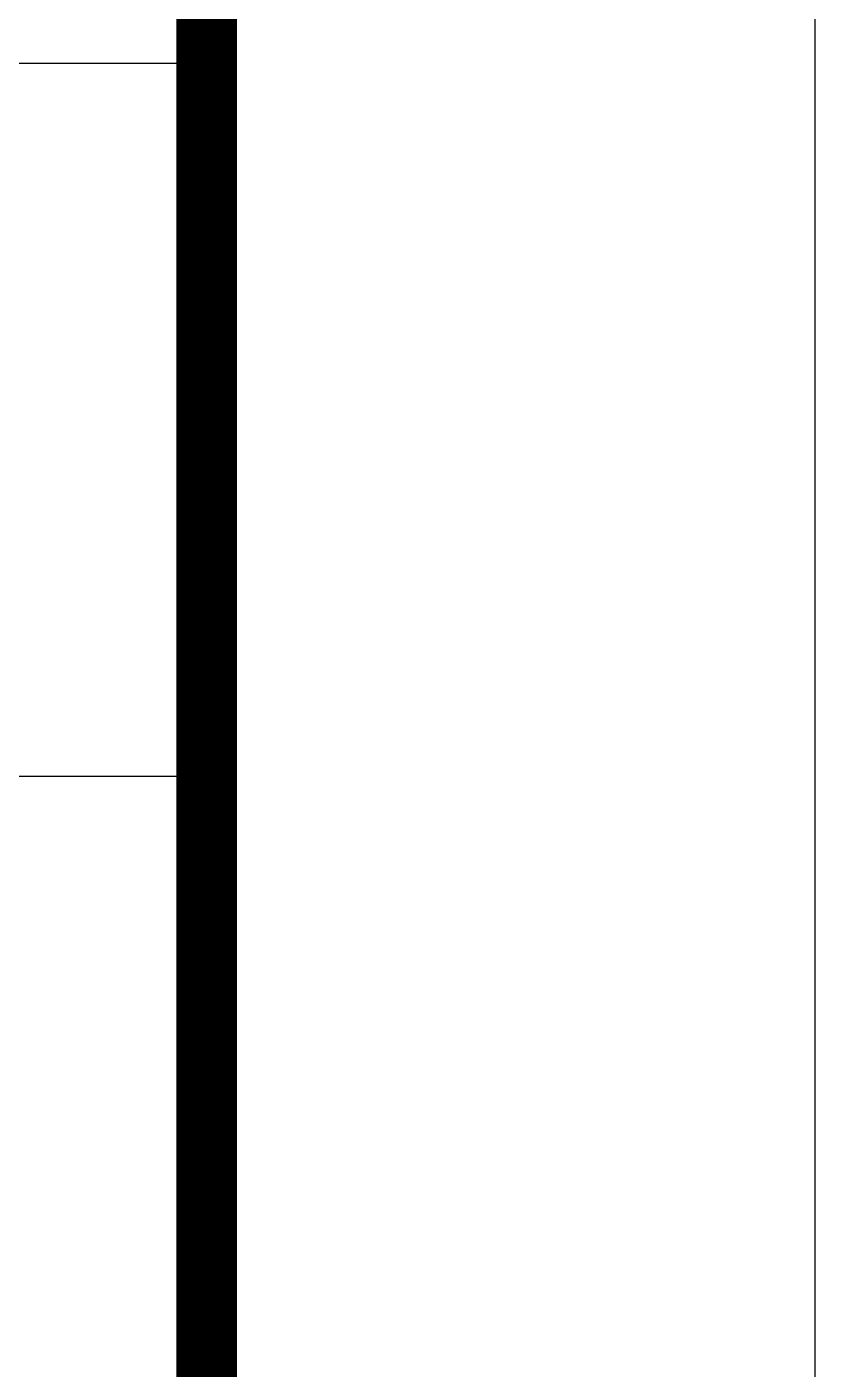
# Model space of a CAD drawing. Extents: x 1036631 to 1215829, y 649019 to 896649.
# Drawn here: x 1213756 to 1215829, y 762822 to 766350 of the extents above; entities that cross this region are included whole.
import ezdxf

# ---------------------------------------------------------------- set-up
doc = ezdxf.new("R2010")
doc.units = 0
doc.header["$LTSCALE"] = 1000
doc.header["$MEASUREMENT"] = 0
doc.layers.add('PUB_TITLE', color=4, linetype='Continuous')
doc.layers.add('图框', color=7, linetype='Continuous')

msp = doc.modelspace()

# ---------------------------------------------------------------- linework, layer by layer
at = {"layer": 'PUB_TITLE'}
msp.add_lwpolyline([(1096949.1, 716218.7), (1215829.1, 716218.7), (1215829.1, 783418.7), (1096949.1, 783418.7)], close=True, dxfattribs=at)
at = {"layer": 'PUB_TITLE', "const_width": 160}
msp.add_lwpolyline([(1100949.1, 717818.7), (1214229.1, 717818.7), (1214229.1, 781818.7), (1100949.1, 781818.7)], close=True, dxfattribs=at)
at = {"layer": '图框', "color": 0}
for p, q in [((1205109.1, 766254.7), (1214193.9, 766254.7)), ((1205109.1, 766254.7), (1214193.9, 766254.7)), ((1205109.1, 764380.6), (1214193.9, 764380.6))]:
    msp.add_line(p, q, dxfattribs=at)
at = {"layer": '图框', "color": 4, "const_width": 157.7}
msp.add_lwpolyline([(1205109.1, 781818.7), (1214229.1, 781818.7), (1214229.1, 717818.7), (1205109.1, 717818.7)], close=True, dxfattribs=at)

doc.saveas('drawing.dxf')
